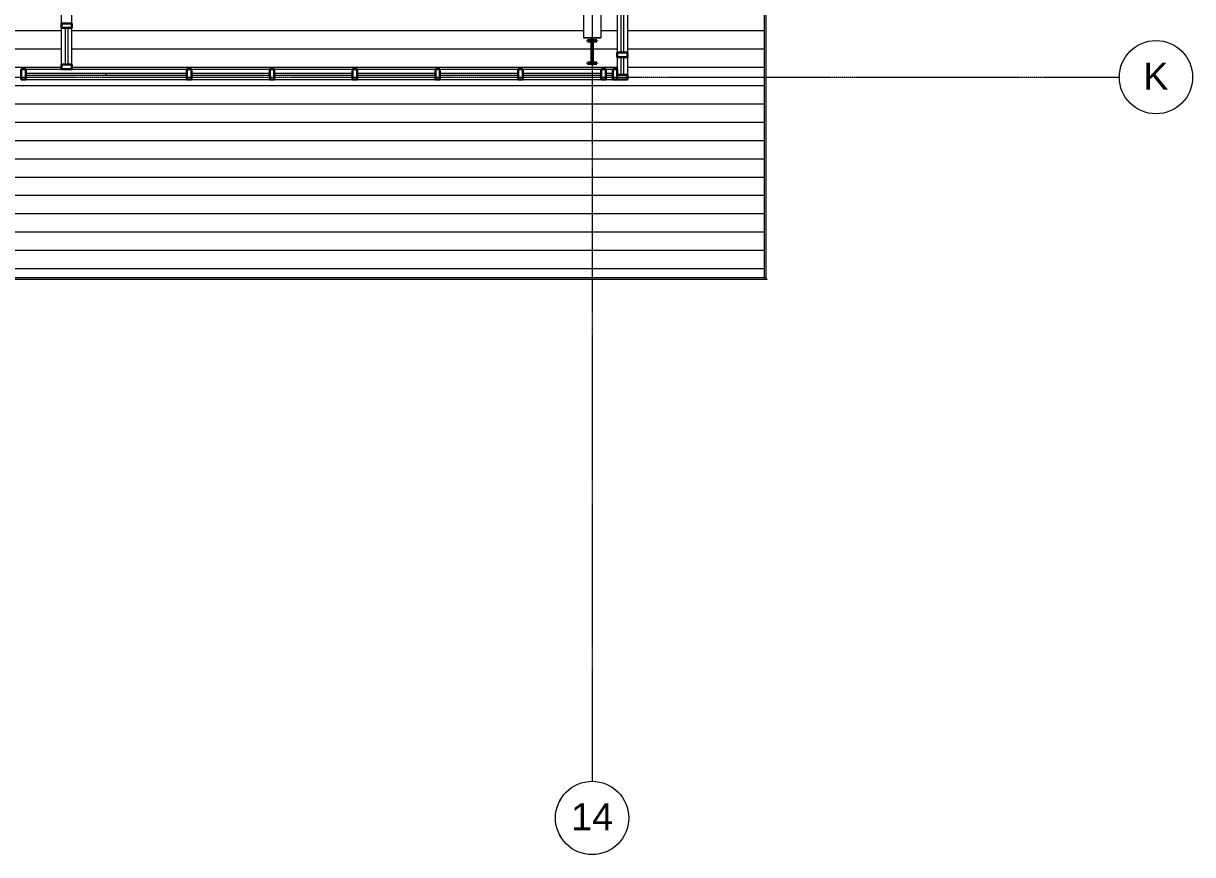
# Model space of a CAD drawing. Header units: inches. Extents: x 30 to 2293, y -1876 to -115.
# Drawn here: x 1782 to 2293, y -1876 to -1513 of the extents above; entities that cross this region are included whole.
import ezdxf

# ---------------------------------------------------------------- set-up
doc = ezdxf.new("R2010")
doc.units = ezdxf.units.IN
doc.header["$MEASUREMENT"] = 0
doc.linetypes.add('Grid Line 1_2_', pattern=[0.875, 0.5, -0.125, 0.125, -0.125])
for name, color, linetype, lineweight in [('A-GLAZ-CURT', 52, 'Continuous', 9), ('A-GLAZ-CWMG', 51, 'Continuous', 9), ('A-ROOF', 132, 'Continuous', 18), ('A-ROOF-OTLN', 132, 'Continuous', 9), ('A-ROOF-PATT', 132, 'Continuous', 18), ('S-BEAM', 12, 'Continuous', 9), ('S-COLS', 52, 'Continuous', 9), ('S-GRID', 1, 'Continuous', 9), ('S-GRID-IDEN', 1, 'Continuous', 9)]:
    doc.layers.add(name, color=color, linetype=linetype, lineweight=lineweight)
doc.styles.add('Arial_1', font='arial.ttf', dxfattribs={"height": 11.802395})

# ---------------------------------------------------------------- blocks, each defined once
blk = doc.blocks.new('System Panel - Exterior Glazing-436193-REFLECTED CEILING PLAN - OFFICE ANNEX')
at = {"layer": 'A-GLAZ-CURT', "color": 10, "lineweight": 18}
for p, q in [((-17.59375, 0.25), (-17.59375, 1.25)), ((-17.59375, 1.25), (17.59375, 1.25)), ((17.59375, 0.25), (-17.59375, 0.25)), ((17.59375, 1.25), (17.59375, 0.25))]:
    blk.add_line(p, q, dxfattribs=at)
at = {"layer": 'A-GLAZ-CURT', "color": 130}
for p, q in [((-17.59375, 1.25), (-17.59375, 0.25)), ((17.59375, 1.25), (17.59375, 0.25))]:
    blk.add_line(p, q, dxfattribs=at)
at = {"layer": 'A-GLAZ-CURT', "color": 9}
for p, q in [((-17.59375, 1.25), (17.59375, 1.25)), ((17.59375, 0.25), (-17.59375, 0.25))]:
    blk.add_line(p, q, dxfattribs=at)
blk = doc.blocks.new('System Panel - Exterior Glazing-V3-REFLECTED CEILING PLAN - OFFICE ANNEX')
at = {"layer": 'A-GLAZ-CURT', "color": 10, "lineweight": 18}
for p, q in [((-17.09375, 0.25), (-17.09375, 1.25)), ((-17.09375, 1.25), (17.09375, 1.25)), ((17.09375, 0.25), (-17.09375, 0.25)), ((17.09375, 1.25), (17.09375, 0.25))]:
    blk.add_line(p, q, dxfattribs=at)
at = {"layer": 'A-GLAZ-CURT', "color": 130}
for p, q in [((-17.09375, 1.25), (-17.09375, 0.25)), ((17.09375, 1.25), (17.09375, 0.25))]:
    blk.add_line(p, q, dxfattribs=at)
at = {"layer": 'A-GLAZ-CURT', "color": 9}
for p, q in [((-17.09375, 1.25), (17.09375, 1.25)), ((17.09375, 0.25), (-17.09375, 0.25))]:
    blk.add_line(p, q, dxfattribs=at)
blk = doc.blocks.new('Rectangular Mullion - Exterior 2_ x 4_5_-V4-REFLECTED CEILING PLAN - OFFICE ANNEX')
at = {"layer": 'A-GLAZ-CWMG', "color": 50, "lineweight": 30}
for p, q in [((0, 1.5), (-2, 1.5)), ((-2, 1.5), (-2, -3)), ((0, -3), (0, 1.5)), ((-2, -3), (0, -3))]:
    blk.add_line(p, q, dxfattribs=at)
blk = doc.blocks.new('Rectangular Mullion - Exterior 2_ x 4_5_-V6-REFLECTED CEILING PLAN - OFFICE ANNEX')
at = {"layer": 'A-GLAZ-CWMG', "color": 7}
for p, q in [((1782.94, -1532.96), (1798.62, -1532.96)), ((1803.12, -1532.96), (1818.12, -1532.96)), ((1782.94, -1537.46), (1818.12, -1537.46))]:
    blk.add_line(p, q, dxfattribs=at)
blk = doc.blocks.new('Rectangular Mullion - Exterior 2_ x 4_5_-V7-REFLECTED CEILING PLAN - OFFICE ANNEX')
at = {"layer": 'A-GLAZ-CWMG', "color": 7}
for p, q in [((1818.12, -1532.96), (1853.31, -1532.96)), ((1818.12, -1537.46), (1853.31, -1537.46))]:
    blk.add_line(p, q, dxfattribs=at)
blk = doc.blocks.new('Rectangular Mullion - Exterior 2_ x 4_5_-V8-REFLECTED CEILING PLAN - OFFICE ANNEX')
at = {"layer": 'A-GLAZ-CWMG', "color": 7}
for p, q in [((1855.31, -1532.96), (1889.5, -1532.96)), ((1855.31, -1537.46), (1889.5, -1537.46))]:
    blk.add_line(p, q, dxfattribs=at)
blk = doc.blocks.new('Rectangular Mullion - Exterior 2_ x 4_5_-V9-REFLECTED CEILING PLAN - OFFICE ANNEX')
at = {"layer": 'A-GLAZ-CWMG', "color": 50, "lineweight": 30}
for p, q in [((1, 1.5), (-1, 1.5)), ((-1, 1.5), (-1, -3)), ((1, -3), (1, 1.5)), ((-1, -3), (1, -3))]:
    blk.add_line(p, q, dxfattribs=at)
blk = doc.blocks.new('System Panel - Exterior Glazing-651811-REFLECTED CEILING PLAN - OFFICE ANNEX')
at = {"layer": 'A-GLAZ-CURT', "color": 10, "lineweight": 18}
for p, q in [((-1.53125, 0.25), (-1.53125, 1.25)), ((-1.53125, 1.25), (1.53125, 1.25)), ((1.53125, 0.25), (-1.53125, 0.25)), ((1.53125, 1.25), (1.53125, 0.25))]:
    blk.add_line(p, q, dxfattribs=at)
at = {"layer": 'A-GLAZ-CURT', "color": 9}
for p, q in [((-1.53125, 1.25), (1.53125, 1.25)), ((1.53125, 0.25), (-1.53125, 0.25))]:
    blk.add_line(p, q, dxfattribs=at)
blk = doc.blocks.new('Rectangular Mullion - Exterior 2_ x 4_5_-651810-REFLECTED CEILING PLAN - OFFICE ANNEX')
at = {"layer": 'A-GLAZ-CWMG', "color": 7}
for p, q in [((2036.25, -1532.96), (2039.31, -1532.96)), ((2036.25, -1537.46), (2039.31, -1537.46))]:
    blk.add_line(p, q, dxfattribs=at)
blk = doc.blocks.new('System Panel - Exterior Glazing-430041-REFLECTED CEILING PLAN - OFFICE ANNEX')
at = {"layer": 'A-GLAZ-CURT', "color": 10, "lineweight": 18}
for p, q in [((-17.09375, -1.25), (-17.09375, -0.25)), ((-17.09375, -0.25), (17.09375, -0.25)), ((17.09375, -1.25), (-17.09375, -1.25)), ((17.09375, -0.25), (17.09375, -1.25))]:
    blk.add_line(p, q, dxfattribs=at)
at = {"layer": 'A-GLAZ-CURT', "color": 130}
for p, q in [((-17.09375, -0.25), (-17.09375, -1.25)), ((17.09375, -0.25), (17.09375, -1.25))]:
    blk.add_line(p, q, dxfattribs=at)
at = {"layer": 'A-GLAZ-CURT', "color": 9}
for p, q in [((-17.09375, -0.25), (17.09375, -0.25)), ((17.09375, -1.25), (-17.09375, -1.25))]:
    blk.add_line(p, q, dxfattribs=at)
blk = doc.blocks.new('System Panel - Exterior Glazing-651607-REFLECTED CEILING PLAN - OFFICE ANNEX')
at = {"layer": 'A-GLAZ-CURT', "color": 10, "lineweight": 18}
for p, q in [((-3.91, -1.25), (-3.91, -0.25)), ((-3.91, -0.25), (3.91, -0.25)), ((3.91, -1.25), (-3.91, -1.25)), ((3.91, -0.25), (3.91, -1.25))]:
    blk.add_line(p, q, dxfattribs=at)
at = {"layer": 'A-GLAZ-CURT', "color": 9}
for p, q in [((-3.91, -0.25), (3.91, -0.25)), ((3.91, -1.25), (-3.91, -1.25))]:
    blk.add_line(p, q, dxfattribs=at)
blk = doc.blocks.new('Rectangular Mullion - Exterior 2_ x 4_5_-430046-REFLECTED CEILING PLAN - OFFICE ANNEX')
at = {"layer": 'A-GLAZ-CWMG', "color": 50, "lineweight": 30}
for p, q in [((0, 3), (-2, 3)), ((-2, 3), (-2, -1.5)), ((0, -1.5), (0, 3)), ((-2, -1.5), (0, -1.5))]:
    blk.add_line(p, q, dxfattribs=at)
blk = doc.blocks.new('Rectangular Mullion - Exterior 2_ x 4_5_-430031-REFLECTED CEILING PLAN - OFFICE ANNEX')
at = {"layer": 'A-GLAZ-CWMG', "color": 7}
for p, q in [((2041.31, -1491.46), (2041.31, -1525.65)), ((2045.81, -1491.46), (2045.81, -1525.65))]:
    blk.add_line(p, q, dxfattribs=at)
blk = doc.blocks.new('Rectangular Mullion - Exterior 2_ x 4_5_-651605-REFLECTED CEILING PLAN - OFFICE ANNEX')
at = {"layer": 'A-GLAZ-CWMG', "color": 7}
for p, q in [((2041.31, -1527.65), (2041.31, -1532.96)), ((2045.81, -1527.65), (2045.81, -1535.46))]:
    blk.add_line(p, q, dxfattribs=at)
blk = doc.blocks.new('Rectangular Mullion - Exterior 2_ x 4_5_-430033-REFLECTED CEILING PLAN - OFFICE ANNEX')
at = {"layer": 'A-GLAZ-CWMG', "color": 50, "lineweight": 30}
for p, q in [((1, 3), (-1, 3)), ((-1, 3), (-1, -1.5)), ((1, -1.5), (1, 3)), ((-1, -1.5), (1, -1.5))]:
    blk.add_line(p, q, dxfattribs=at)
blk = doc.blocks.new('W-Wide Flange - W18X50-651172-REFLECTED CEILING PLAN - OFFICE ANNEX')
at = {"layer": 'S-BEAM', "color": 7}
for p, q in [((2026.56, -1347.59), (2026.56, -1519.23)), ((2034.06, -1417.96), (2034.06, -1519.23)), ((2026.56, -1519.25), (2026.56, -1519.23)), ((2026.56, -1519.23), (2034.06, -1519.23)), ((2029.45, -1519.25), (2026.56, -1519.25)), ((2030.13, -1519.93), (2030.13, -1519.28)), ((2030.49, -1519.28), (2030.49, -1519.93)), ((2034.06, -1519.25), (2031.17, -1519.25)), ((2034.06, -1519.23), (2034.06, -1519.25))]:
    blk.add_line(p, q, dxfattribs=at)
for centre, start_param, end_param in [((2029.45, -1519.28), 0, 1.570796), ((2031.17, -1519.28), 1.570796, 3.141593)]:
    blk.add_ellipse(centre, major_axis=(0.68, 0), ratio=0.041631, start_param=start_param, end_param=end_param, dxfattribs=at)
blk = doc.blocks.new('Grid - Grid Head - Circle-50561-REFLECTED CEILING PLAN - OFFICE ANNEX')
at = {"layer": 'S-GRID-IDEN', "color": 7}
blk.add_circle((0, 0), 0.25, dxfattribs=at)
blk = doc.blocks.new('Open Source Metal Building_Exterior_rvt-1-REFLECTED CEILING PLAN - OFFICE ANNEX')
at = {"layer": 'A-ROOF-PATT', "lineweight": 9}
h = blk.add_hatch(dxfattribs=at)
h.set_pattern_fill('FP_33', style=0, pattern_type=2)
h.set_pattern_definition([(180, (-24239.079, 21231.977), (1e-15, 7.993), [])])
h.paths.add_polyline_path([(1949.7, -1624.02), (2105.44, -1624.02), (2105.44, -1405.9), (2045.94, -1405.9), (2045.94, -1405.96), (2042.31, -1405.96), (2042.31, -1409.46), (2045.94, -1409.46), (2045.94, -1418.21), (2045.81, -1418.21), (2045.81, -1537.46), (1709.69, -1537.46), (1709.69, -1538.96), (487.19, -1538.96), (487.19, -1537.46), (367.31, -1537.46), (367.31, -1522.46), (365.81, -1522.46), (365.81, -1125.33), (365.58, -1125.33), (365.58, -1019.33), (368.31, -1019.33), (368.31, -1015.83), (365.81, -1015.83), (365.81, -1004.85), (368.31, -1004.85), (368.31, -1001.35), (186.31, -1001.35), (186.31, -1624.02), (1689.25, -1624.02)], flags=0)
h.paths.add_polyline_path([(415.94, -1532.96), (487.19, -1532.96), (487.19, -1527.71), (710.2, -1527.71), (710.2, -1521.27), (710.04, -1520.89), (709.65, -1520.73), (708.31, -1520.73), (708.31, -1520.46), (712.31, -1520.46), (712.31, -1520.73), (710.97, -1520.73), (710.59, -1520.89), (710.43, -1521.27), (710.43, -1527.71), (1040.2, -1527.71), (1040.2, -1521.27), (1040.04, -1520.89), (1039.65, -1520.73), (1038.31, -1520.73), (1038.31, -1520.46), (1042.31, -1520.46), (1042.31, -1520.73), (1040.97, -1520.73), (1040.59, -1520.89), (1040.43, -1521.27), (1040.43, -1527.71), (1102.03, -1527.71), (1102.03, -1340.96), (1181.03, -1340.96), (1181.03, -1017.21), (1082.4, -1017.21), (1082.4, -1012.46), (1116.03, -1012.46), (1116.03, -975.09), (1101.28, -975.09), (1101.28, -945.09), (1116.03, -945.09), (1116.03, -933.09), (1101.28, -933.09), (1101.28, -922.59), (1090.78, -922.59), (1090.78, -907.84), (1069.4, -907.84), (1069.4, -922.59), (1044.06, -922.59), (1044.06, -1519.25), (1036.56, -1519.23), (1036.56, -922.59), (949.4, -922.59), (949.4, -907.84), (928.03, -907.84), (928.03, -922.59), (917.53, -922.59), (917.53, -933.09), (902.78, -933.09), (902.78, -945.09), (917.53, -945.09), (917.53, -975.09), (902.78, -975.09), (902.78, -1012.46), (934.4, -1012.46), (934.4, -1017.21), (898.03, -1017.21), (898.03, -962.77), (714.06, -962.77), (714.06, -1519.25), (706.56, -1519.23), (706.56, -962.77), (627.56, -962.77), (627.56, -1012.71), (481.44, -1012.71), (481.44, -1127.7), (384.06, -1127.7), (384.06, -1519.25), (377.06, -1519.25), (377.06, -1522.46), (371.81, -1522.46), (371.81, -1532.96), (414.94, -1532.96)], flags=0)
h.paths.add_polyline_path([(2036.25, -1532.96), (2041.31, -1532.96), (2041.31, -1418.21), (2034.06, -1418.21), (2034.06, -1519.25), (2026.56, -1519.23), (2026.56, -1347.59), (1949.31, -1347.59), (1949.31, -1376.59), (1803.12, -1376.59), (1803.12, -1532.96), (2035.25, -1532.96)], flags=0)
h.paths.add_polyline_path([(1744.75, -1532.96), (1798.62, -1532.96), (1798.62, -1456.21), (1709.69, -1456.21), (1709.69, -1532.96), (1711.69, -1532.96)], flags=0)
h.paths.add_polyline_path([(2030.2, -1530.46), (2028.31, -1530.46), (2028.31, -1530.19), (2029.65, -1530.19), (2030.04, -1530.03), (2030.2, -1529.65), (2030.2, -1521.27), (2030.04, -1520.89), (2029.65, -1520.73), (2028.31, -1520.73), (2028.31, -1520.46), (2032.31, -1520.46), (2032.31, -1520.73), (2030.97, -1520.73), (2030.59, -1520.89), (2030.43, -1521.27), (2030.43, -1529.65), (2030.59, -1530.03), (2030.97, -1530.19), (2032.31, -1530.19), (2032.31, -1530.46), (2030.43, -1530.46)], flags=0)
h.paths.add_polyline_path([(380.43, -1530.46), (378.31, -1530.46), (378.31, -1530.19), (379.65, -1530.19), (380.04, -1530.03), (380.2, -1529.65), (380.2, -1521.27), (380.04, -1520.89), (379.65, -1520.73), (378.31, -1520.73), (378.31, -1520.46), (382.31, -1520.46), (382.31, -1520.73), (380.97, -1520.73), (380.59, -1520.89), (380.43, -1521.27), (380.43, -1529.65), (380.59, -1530.03), (380.97, -1530.19), (382.31, -1530.19), (382.31, -1530.46), (380.97, -1530.46)], flags=0)
h.paths.add_polyline_path([(199.31, -1530.46), (195.31, -1530.46), (195.31, -1530.19), (196.65, -1530.19), (197.04, -1530.03), (197.2, -1529.65), (197.2, -1521.27), (197.04, -1520.89), (196.65, -1520.73), (195.31, -1520.73), (195.31, -1520.46), (199.31, -1520.46), (199.31, -1520.73), (197.97, -1520.73), (197.59, -1520.89), (197.43, -1521.27), (197.43, -1529.65), (197.59, -1530.03), (197.97, -1530.19), (199.31, -1530.19)], flags=0)
h.paths.add_polyline_path([(1589.78, -1527.71), (1700.2, -1527.71), (1700.2, -1521.27), (1700.04, -1520.89), (1699.65, -1520.73), (1698.31, -1520.73), (1698.31, -1520.46), (1702.31, -1520.46), (1702.31, -1520.73), (1700.97, -1520.73), (1700.59, -1520.89), (1700.43, -1521.27), (1700.43, -1527.71), (1704.94, -1527.71), (1704.94, -1451.71), (1798.62, -1451.71), (1798.62, -1371.84), (1860.56, -1371.84), (1860.56, -800.04), (1704.06, -800.04), (1704.06, -1173.52), (1799.69, -1173.52), (1799.69, -1175.65), (1796.85, -1175.65), (1796.85, -1175.52), (1796.92, -1175.52), (1796.92, -1175.59), (1799.62, -1175.59), (1799.62, -1175.45), (1796.06, -1175.45), (1796.06, -1175.65), (1704.06, -1175.65), (1704.06, -1519.25), (1696.56, -1519.23), (1696.56, -1175.65), (1644.06, -1175.65), (1644.06, -1175.45), (1640.5, -1175.45), (1640.5, -1175.59), (1643.21, -1175.59), (1643.21, -1175.52), (1643.27, -1175.52), (1643.27, -1175.65), (1640.44, -1175.65), (1640.44, -1173.52), (1696.56, -1173.52), (1696.56, -800.04), (1589.78, -800.04), (1589.78, -1458.3)], flags=0)
h.paths.add_polyline_path([(2030.43, -1519.92), (2030.13, -1519.92), (2030.13, -1519.28), (2030.49, -1519.28), (2030.49, -1519.92)], flags=0)
h.paths.add_polyline_path([(1700.49, -1519.92), (1700.13, -1519.92), (1700.13, -1519.28), (1700.49, -1519.28)], flags=0)
h.paths.add_polyline_path([(1040.43, -1519.92), (1040.13, -1519.92), (1040.13, -1519.28), (1040.49, -1519.28), (1040.49, -1519.92)], flags=0)
h.paths.add_polyline_path([(710.49, -1519.92), (710.13, -1519.92), (710.13, -1519.28), (710.49, -1519.28)], flags=0)
h.paths.add_polyline_path([(380.13, -1519.92), (380.13, -1519.28), (380.49, -1519.28), (380.49, -1519.92), (380.2, -1519.92)], flags=0)
h.paths.add_polyline_path([(197.61, -1519.9), (197.26, -1519.9), (197.26, -1519.26), (197.61, -1519.26)], flags=0)
h.paths.add_polyline_path([(199.31, -1519.24), (193.69, -1519.21), (193.69, -1015.96), (201.19, -1015.96), (201.19, -1519.24), (199.77, -1519.24)], flags=0)
h.paths.add_polyline_path([(1800.01, -1289.65), (1799.95, -1289.65), (1799.95, -1286.82), (1800.08, -1286.82), (1800.08, -1286.88), (1800.01, -1286.88), (1800.01, -1289.59), (1800.15, -1289.59), (1800.15, -1286.03), (1799.95, -1286.03), (1799.95, -1179.27), (1800.15, -1179.27), (1800.15, -1175.71), (1801.72, -1175.71), (1801.72, -1179.27), (1802.08, -1179.27), (1802.08, -1289.65), (1800.08, -1289.65)], flags=0)
h.paths.add_polyline_path([(1802.02, -1289.59), (1802.02, -1286.09), (1801.79, -1286.09), (1801.79, -1286.28), (1801.72, -1286.28), (1801.72, -1289.59)], flags=0)
h.paths.add_polyline_path([(1796.31, -1173.88), (1799.62, -1173.88), (1799.62, -1173.59), (1796.13, -1173.59), (1796.13, -1173.81), (1796.31, -1173.81)], flags=0)
h.paths.add_polyline_path([(1642.21, -1173.88), (1643.81, -1173.88), (1643.81, -1173.81), (1644, -1173.81), (1644, -1173.59), (1640.5, -1173.59), (1640.5, -1173.88), (1640.79, -1173.88)], flags=0)
h.paths.add_polyline_path([(476.94, -1122.95), (476.94, -1012.71), (384.06, -1012.71), (384.06, -1122.95), (386.97, -1122.95)], flags=0)
h.paths.add_polyline_path([(376.31, -1122.95), (376.56, -1122.95), (376.56, -1019.33), (370.08, -1019.33), (370.08, -1122.95)], flags=0)
h.paths.add_polyline_path([(196.65, -1015.46), (195.31, -1015.46), (195.31, -1015.19), (196.65, -1015.19), (197.04, -1015.03), (197.2, -1014.65), (197.2, -1006.27), (197.04, -1005.89), (196.65, -1005.73), (195.31, -1005.73), (195.31, -1005.46), (199.31, -1005.46), (199.31, -1005.73), (197.97, -1005.73), (197.59, -1005.89), (197.43, -1006.27), (197.43, -1014.65), (197.59, -1015.03), (197.97, -1015.19), (199.31, -1015.19), (199.31, -1015.46), (197.2, -1015.46)], flags=0)
h.paths.add_polyline_path([(500.08, -1007.96), (622.81, -1007.96), (622.81, -698.96), (384.06, -698.96), (384.06, -1007.96), (481.44, -1007.96)], flags=0)
h.paths.add_polyline_path([(898.03, -958.02), (898.03, -698.96), (714.06, -698.96), (714.06, -958.02), (777.65, -958.02)], flags=0)
h.paths.add_polyline_path([(627.56, -958.02), (706.56, -958.02), (706.56, -698.96), (627.56, -698.96), (627.56, -953.85)], flags=0)
h.paths.add_polyline_path([(1100.88, -931.59), (1100.5, -931.59), (1100.5, -931.26), (1100.88, -931.26)], flags=0)
h.paths.add_polyline_path([(926.53, -923.37), (926.2, -923.37), (926.2, -922.98), (926.53, -922.98)], flags=0)
at = {"layer": 'S-COLS'}
h = blk.add_hatch(dxfattribs=at)
h.set_pattern_fill('FP_34', color=256, style=0, pattern_type=2)
h.set_pattern_definition([(45, (0, 0), (-6.335677, 6.335677), []), (45, (0, 9.6), (-6.335677, 6.335677), [])])
h.paths.add_polyline_path([(2028.31, -1530.46), (2032.31, -1530.46), (2032.31, -1530.19), (2030.97, -1530.19), (2030.59, -1530.03), (2030.43, -1529.65), (2030.43, -1521.27), (2030.59, -1520.89), (2030.97, -1520.73), (2032.31, -1520.73), (2032.31, -1520.46), (2028.31, -1520.46), (2028.31, -1520.73), (2029.65, -1520.73), (2030.04, -1520.89), (2030.2, -1521.27), (2030.2, -1529.65), (2030.04, -1530.03), (2029.65, -1530.19), (2028.31, -1530.19)], flags=0)
at = {"layer": 'A-ROOF', "color": 10}
for p, q in [((2105.44, -1417.96), (2105.44, -1624.02)), ((2105.44, -1624.02), (186.31, -1624.02))]:
    blk.add_line(p, q, dxfattribs=at)
at = {"layer": 'A-ROOF-OTLN', "color": 7}
for p, q in [((2106.19, -1405.9), (2106.19, -1624.19)), ((2105.44, -1417.96), (2105.44, -1623.44)), ((2105.44, -1623.44), (2106.19, -1624.19)), ((2106.77, -1624.77), (184.98, -1624.77)), ((2106.02, -1624.02), (2105.44, -1624.02)), ((2106.77, -1624.77), (2106.19, -1624.19))]:
    blk.add_line(p, q, dxfattribs=at)
at = {"layer": 'S-COLS', "color": 90, "lineweight": 40}
for p, q in [((2028.31, -1520.73), (2028.31, -1520.46)), ((2028.31, -1520.46), (2032.31, -1520.46)), ((2029.65, -1520.73), (2028.31, -1520.73)), ((2030.2, -1529.65), (2030.2, -1521.27)), ((2030.43, -1521.27), (2030.43, -1529.65)), ((2032.31, -1520.73), (2030.97, -1520.73)), ((2032.31, -1520.46), (2032.31, -1520.73)), ((2028.31, -1530.19), (2029.65, -1530.19)), ((2028.31, -1530.46), (2028.31, -1530.19)), ((2032.31, -1530.46), (2028.31, -1530.46)), ((2030.97, -1530.19), (2032.31, -1530.19)), ((2032.31, -1530.19), (2032.31, -1530.46))]:
    blk.add_line(p, q, dxfattribs=at)
for centre, start, end in [((2029.65, -1521.27), 0, 90), ((2030.97, -1521.27), 90, 180), ((2029.65, -1529.65), 270, 0), ((2030.97, -1529.65), 180, 270)]:
    blk.add_arc(centre, 0.543, start, end, dxfattribs=at)
at = {"layer": 'S-GRID', "linetype": 'Grid Line 1_2_'}
for p, q in [((2030.31, -114.83), (2030.31, -1843.89)), ((62.02, -1536.46), (2260.57, -1536.46))]:
    blk.add_line(p, q, dxfattribs=at)
at = {"lineweight": 9}
for name, p in [('W-Wide Flange - W18X50-651172-REFLECTED CEILING PLAN - OFFICE ANNEX', (0, 0)), ('Rectangular Mullion - Exterior 2_ x 4_5_-430031-REFLECTED CEILING PLAN - OFFICE ANNEX', (0, 0)), ('Rectangular Mullion - Exterior 2_ x 4_5_-651605-REFLECTED CEILING PLAN - OFFICE ANNEX', (0, 0)), ('Rectangular Mullion - Exterior 2_ x 4_5_-V6-REFLECTED CEILING PLAN - OFFICE ANNEX', (0, 0)), ('System Panel - Exterior Glazing-436193-REFLECTED CEILING PLAN - OFFICE ANNEX', (1800.53, -1535.96)), ('Rectangular Mullion - Exterior 2_ x 4_5_-V7-REFLECTED CEILING PLAN - OFFICE ANNEX', (0, 0)), ('System Panel - Exterior Glazing-436193-REFLECTED CEILING PLAN - OFFICE ANNEX', (1835.72, -1535.96)), ('Rectangular Mullion - Exterior 2_ x 4_5_-V8-REFLECTED CEILING PLAN - OFFICE ANNEX', (0, 0)), ('System Panel - Exterior Glazing-V3-REFLECTED CEILING PLAN - OFFICE ANNEX', (1872.41, -1535.96)), ('Rectangular Mullion - Exterior 2_ x 4_5_-V8-REFLECTED CEILING PLAN - OFFICE ANNEX', (36.19, 0)), ('System Panel - Exterior Glazing-V3-REFLECTED CEILING PLAN - OFFICE ANNEX', (1908.59, -1535.96)), ('Rectangular Mullion - Exterior 2_ x 4_5_-V8-REFLECTED CEILING PLAN - OFFICE ANNEX', (72.37, 0)), ('System Panel - Exterior Glazing-V3-REFLECTED CEILING PLAN - OFFICE ANNEX', (1944.78, -1535.96)), ('Rectangular Mullion - Exterior 2_ x 4_5_-V8-REFLECTED CEILING PLAN - OFFICE ANNEX', (108.56, 0)), ('System Panel - Exterior Glazing-V3-REFLECTED CEILING PLAN - OFFICE ANNEX', (1980.97, -1535.96)), ('Rectangular Mullion - Exterior 2_ x 4_5_-V8-REFLECTED CEILING PLAN - OFFICE ANNEX', (144.75, 0)), ('System Panel - Exterior Glazing-V3-REFLECTED CEILING PLAN - OFFICE ANNEX', (2017.16, -1535.96)), ('Rectangular Mullion - Exterior 2_ x 4_5_-651810-REFLECTED CEILING PLAN - OFFICE ANNEX', (0, 0)), ('System Panel - Exterior Glazing-651811-REFLECTED CEILING PLAN - OFFICE ANNEX', (2037.78, -1535.96))]:
    blk.add_blockref(name, p, dxfattribs=at)
at = {"lineweight": 9, "rotation": 270}
for name, p in [('System Panel - Exterior Glazing-430041-REFLECTED CEILING PLAN - OFFICE ANNEX', (2044.31, -1508.55)), ('System Panel - Exterior Glazing-651607-REFLECTED CEILING PLAN - OFFICE ANNEX', (2044.31, -1531.55))]:
    blk.add_blockref(name, p, dxfattribs=at)
at = {"lineweight": 9, "extrusion": (0, 0, -1)}
for name, p, rotation in [('Rectangular Mullion - Exterior 2_ x 4_5_-430033-REFLECTED CEILING PLAN - OFFICE ANNEX', (-2044.31, -1526.65), 270), ('Rectangular Mullion - Exterior 2_ x 4_5_-V9-REFLECTED CEILING PLAN - OFFICE ANNEX', (-1781.94, -1535.96), 180), ('Rectangular Mullion - Exterior 2_ x 4_5_-V9-REFLECTED CEILING PLAN - OFFICE ANNEX', (-1854.31, -1535.96), 180), ('Rectangular Mullion - Exterior 2_ x 4_5_-V9-REFLECTED CEILING PLAN - OFFICE ANNEX', (-1890.5, -1535.96), 180), ('Rectangular Mullion - Exterior 2_ x 4_5_-V9-REFLECTED CEILING PLAN - OFFICE ANNEX', (-1926.69, -1535.96), 180), ('Rectangular Mullion - Exterior 2_ x 4_5_-V9-REFLECTED CEILING PLAN - OFFICE ANNEX', (-1962.87, -1535.96), 180), ('Rectangular Mullion - Exterior 2_ x 4_5_-V9-REFLECTED CEILING PLAN - OFFICE ANNEX', (-1999.06, -1535.96), 180), ('Rectangular Mullion - Exterior 2_ x 4_5_-V9-REFLECTED CEILING PLAN - OFFICE ANNEX', (-2035.25, -1535.96), 180), ('Rectangular Mullion - Exterior 2_ x 4_5_-V4-REFLECTED CEILING PLAN - OFFICE ANNEX', (-2041.31, -1535.96), 180), ('Rectangular Mullion - Exterior 2_ x 4_5_-430046-REFLECTED CEILING PLAN - OFFICE ANNEX', (-2044.31, -1537.46), 270)]:
    blk.add_blockref(name, p, dxfattribs=dict(at, rotation=rotation))
at = {"layer": 'S-GRID-IDEN', "attachment_point": 2, "line_spacing_factor": 0.938532, "style": 'Arial_1', "bg_fill": 3, "box_fill_scale": 1.25, "bg_fill_color": 0, "bg_fill_transparency": 0}
for s, insert, char_height, width in [('K', (2276.51, -1530.1), 11.8, 13.104), ('14', (2030.31, -1853.47), 11.802, 21.888)]:
    blk.add_mtext(s, dxfattribs=dict(at, insert=insert, char_height=char_height, width=width))
at = {"color": 170, "lineweight": 5, "xscale": 63.99999999999997, "yscale": 63.99999999999997, "zscale": 63.99999999999997}
for p, rotation in [((2276.57, -1536.46), 269.9999999999994), ((2030.31, -1859.89), 180)]:
    blk.add_blockref('Grid - Grid Head - Circle-50561-REFLECTED CEILING PLAN - OFFICE ANNEX', p, dxfattribs=dict(at, rotation=rotation))
blk = doc.blocks.new('System Panel - Exterior Glazing-696241-REFLECTED CEILING PLAN - OFFICE ANNEX')
at = {"layer": 'A-GLAZ-CURT', "lineweight": 18}
for p, q in [((-8, 0.25), (-8, 1.25)), ((-8, 1.25), (8, 1.25)), ((8, 0.25), (-8, 0.25)), ((8, 1.25), (8, 0.25))]:
    blk.add_line(p, q, dxfattribs=at)
at = {"layer": 'A-GLAZ-CURT'}
for p, q in [((-8, 1.25), (-8, 0.25)), ((-8, 1.25), (8, 1.25)), ((8, 0.25), (-8, 0.25)), ((8, 1.25), (8, 0.25))]:
    blk.add_line(p, q, dxfattribs=at)
blk = doc.blocks.new('Rectangular Mullion - Exterior 2_ x 4_5_-430069-REFLECTED CEILING PLAN - OFFICE ANNEX')
at = {"layer": 'A-GLAZ-CWMG', "lineweight": 30}
for p, q in [((-2, 1.5), (0, 1.5)), ((-2, -3), (-2, 1.5)), ((0, 1.5), (0, -3)), ((0, -3), (-2, -3))]:
    blk.add_line(p, q, dxfattribs=at)
blk = doc.blocks.new('Rectangular Mullion - Exterior 2_ x 4_5_-696239-REFLECTED CEILING PLAN - OFFICE ANNEX')
at = {"layer": 'A-GLAZ-CWMG'}
for p, q in [((1798.62, -1530.96), (1798.62, -1514.96)), ((1803.12, -1530.96), (1803.12, -1514.96)), ((1798.62, -1530.96), (1800.37, -1530.96)), ((1800.37, -1530.96), (1801.37, -1530.96)), ((1801.37, -1530.96), (1803.12, -1530.96))]:
    blk.add_line(p, q, dxfattribs=at)
blk = doc.blocks.new('Rectangular Mullion - Exterior 2_ x 4_5_-435971-REFLECTED CEILING PLAN - OFFICE ANNEX')
at = {"layer": 'A-GLAZ-CWMG'}
for p, q in [((1798.62, -1440.59), (1798.62, -1406.4)), ((1803.12, -1440.59), (1803.12, -1406.4))]:
    blk.add_line(p, q, dxfattribs=at)
blk = doc.blocks.new('Rectangular Mullion - Exterior 2_ x 4_5_-430056-REFLECTED CEILING PLAN - OFFICE ANNEX')
at = {"layer": 'A-GLAZ-CWMG', "lineweight": 30}
for p, q in [((1, 1.5), (-1, 1.5)), ((-1, 1.5), (-1, -3)), ((1, -3), (1, 1.5)), ((-1, -3), (1, -3))]:
    blk.add_line(p, q, dxfattribs=at)

msp = doc.modelspace()

# ---------------------------------------------------------------- block references
at = {"layer": 'A-GLAZ-CURT', "rotation": 90}
msp.add_blockref('System Panel - Exterior Glazing-696241-REFLECTED CEILING PLAN - OFFICE ANNEX', (1801.62, -1522.96), dxfattribs=at)
at = {"layer": 'A-GLAZ-CWMG'}
for name, p in [('Rectangular Mullion - Exterior 2_ x 4_5_-435971-REFLECTED CEILING PLAN - OFFICE ANNEX', (0, -72.37)), ('Rectangular Mullion - Exterior 2_ x 4_5_-696239-REFLECTED CEILING PLAN - OFFICE ANNEX', (0, 0))]:
    msp.add_blockref(name, p, dxfattribs=at)
at = {"layer": 'A-GLAZ-CWMG', "extrusion": (0, 0, -1), "rotation": 90}
msp.add_blockref('Rectangular Mullion - Exterior 2_ x 4_5_-430056-REFLECTED CEILING PLAN - OFFICE ANNEX', (-1801.62, -1513.96), dxfattribs=at)
at = {"layer": 'A-GLAZ-CWMG', "rotation": 270}
msp.add_blockref('Rectangular Mullion - Exterior 2_ x 4_5_-430069-REFLECTED CEILING PLAN - OFFICE ANNEX', (1801.62, -1532.96), dxfattribs=at)

# ---------------------------------------------------------------- next in the draw order: block references
at = {"lineweight": 5}
msp.add_blockref('Open Source Metal Building_Exterior_rvt-1-REFLECTED CEILING PLAN - OFFICE ANNEX', (0, 0), dxfattribs=at)

doc.saveas('drawing.dxf')
